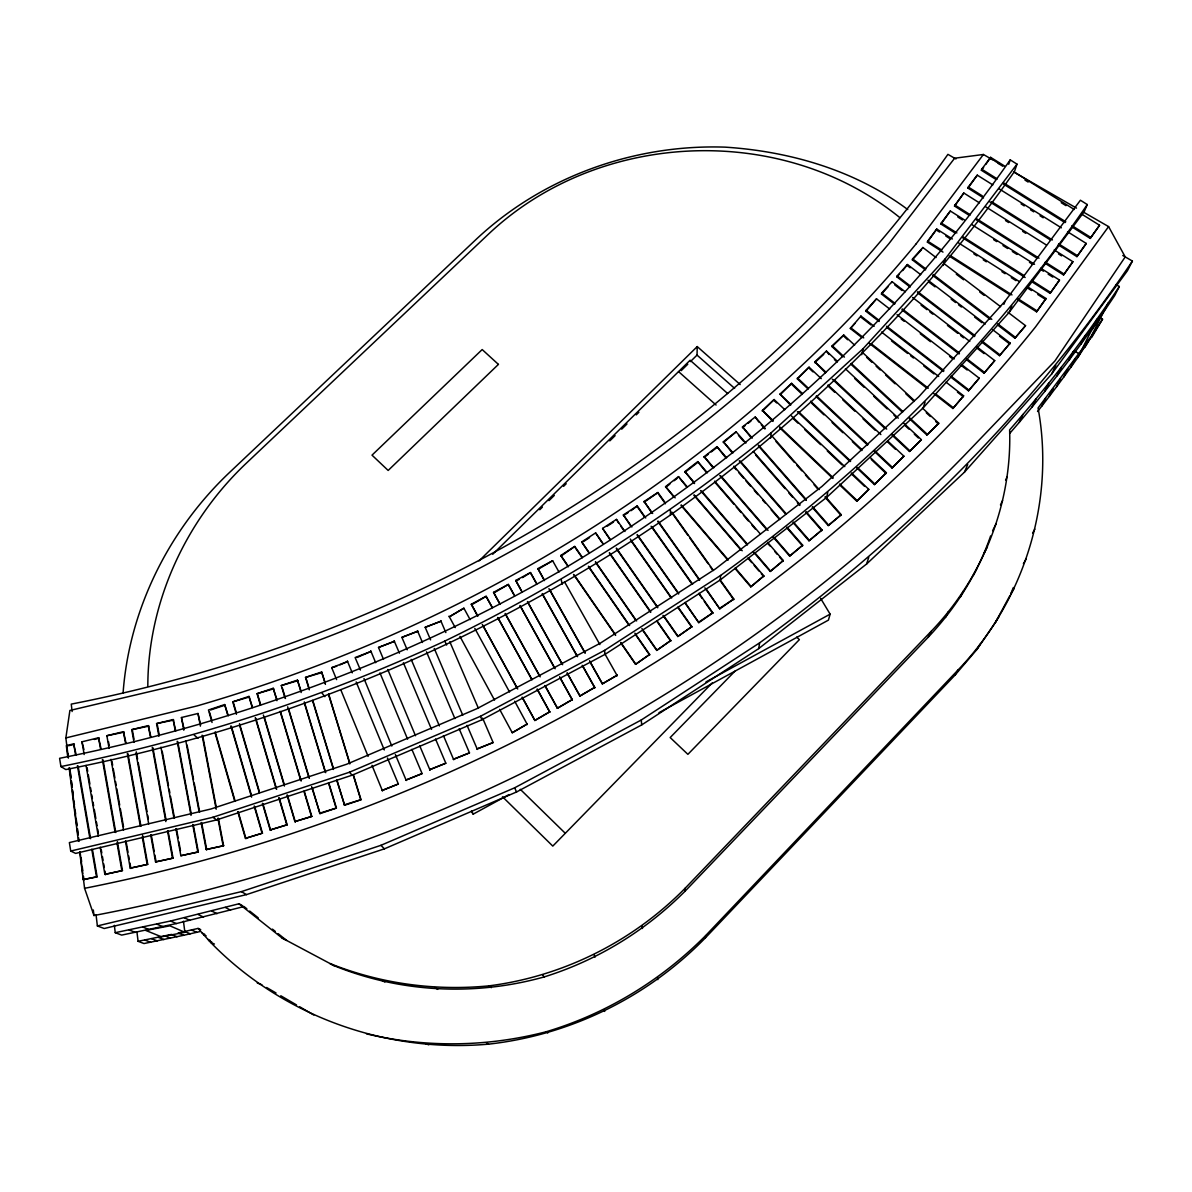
<?xml version="1.0" encoding="UTF-8"?>
<svg xmlns="http://www.w3.org/2000/svg" width="1192" height="1192" viewBox="0 0 1192 1192"><rect width="100%" height="100%" fill="white"/><g stroke="black" fill="none" stroke-linecap="round" stroke-linejoin="round"><path stroke-width="1.5" d="M673.972 497.198L665.568 486.634L678.457 476.621L686.86 487.17M694.504 483.565L684.893 471.615L697.737 461.632L707.377 472.777M690.421 361.593L697.037 355.097L697.231 346.574L740.202 384.569M662.976 615.34L677.786 636.513L691.822 626.664L678.024 607.026M685.206 888.174C632.833 941.471 563.28 976.337 489.107 985.844C435.065 991.133 380.516 983.713 330.05 963.568L334.043 965.669C400.587 992.698 475.146 996.229 544.208 976.918C597.52 960.275 645.736 930.654 685.132 891.124L685.206 888.174L931.041 631.462C982.491 578.09 1012.127 504.186 1009.624 429.91C1049.273 384.569 1086.046 336.71 1119.333 286.512L1116.129 284.65M706.141 472.166L697.737 461.632M712.563 467.175L704.159 456.655L716.973 446.702L726.628 457.803M698.989 593.258L712.831 612.822L698.81 622.671L685.013 602.422M725.362 457.221L716.973 446.702M731.873 452.379L723.365 441.74L736.12 431.832L745.939 443.037M720.296 579.908L720.624 575.438C862.516 473.328 988.377 348.988 1087.283 204.562L1080.414 200.226L1005.109 301.114L918.823 396.772L822.063 486.336L715.558 568.837L600.142 643.278L476.83 708.718L346.708 764.221L210.999 808.981L69.374 842.58L70.73 851.043L75.617 853.398L216.631 819.917L352.102 775.202L482 719.73L605.104 654.319L720.296 579.908L826.607 497.437L923.174 407.887L1009.281 312.244L1084.213 211.625L1087.283 204.562M719.894 579.521L733.78 599.025L719.774 608.859L705.962 588.669M736.12 431.832L723.306 442.56M751.005 437.494L742.497 426.885L755.221 417.006L765.055 428.166M123.074 693.148C129.123 609.648 168.772 530.038 229.356 472.628L477.277 238.296C543.835 176.416 634.71 144.038 725.287 147.152C790.117 151.369 855.26 170.367 907.753 209.554M755.221 417.006L758.812 422.013M772.952 421.387L762.403 410.391L774.115 399.543L784.783 409.675M762.299 411.24L774.115 399.543M735.166 568.644L750.751 586.866L763.848 575.915L748.203 557.737M200.062 931.548L183.628 935.288L178.159 932.963L198.095 928.419L210.597 942.38C282.489 1016.225 386.148 1053.251 488.556 1044.147C570.596 1035.043 647.778 996.914 705.366 937.881L705.679 935.556L958.07 669.949C1023.943 601.483 1055.367 501.683 1038.053 407.977L1082.038 349.211M770.568 438.164L771.284 432.681L863.157 348.63L945.286 258.768L1016.999 164.138L1010.22 159.862C892.227 329.23 734.466 468.337 556.977 572.801C402.538 661.158 234.049 723.529 59.6 758.306L60.926 766.56L65.828 769.57C282.012 726.777 489.212 640.536 670.455 514.959C803.17 420.448 921.163 305.271 1014.481 171.454L1016.999 164.138M802.454 393.554L791.622 383.332L779.955 394.135L790.654 405.235M68.376 758.112L65.858 737.937L69.896 710.462L195.652 680.781A1206.677 982.461 -18.5 0 0 889.008 243.511L954.613 158.223L983.415 154.483L991.431 159.102M781.133 393.792L791.622 383.332M750.751 586.866L763.848 575.915M808.131 389.009L797.314 378.818L809.07 367.181L821.258 378.624M753.404 551.926L770.226 571.46L783.293 560.538L767.633 542.42M96.06 914.845L97.371 925.931L104.196 928.508L246.506 894.611L384.405 848.838L516.553 791.98L641.698 724.915L758.708 648.597L759.647 642.831C904.326 537.667 1032.302 409.571 1132.4 261.063L1122.775 255.49M797.314 378.818L809.07 367.181M825.534 372.843L814.866 361.802L826.443 351.074L837.291 361.206M770.226 571.46L783.293 560.538M826.443 351.074L828.976 354.516M772.774 536.653L789.64 556.113L802.678 545.206L786.988 527.162M842.878 356.736L832.046 346.634L832.225 345.725L843.757 335.041L854.604 345.129M832.046 346.634L843.757 335.041M789.64 556.113L802.678 545.206M862.039 337.664L850.328 328.53L860.937 316.059L874.138 326.325M793.067 522.558L808.981 540.81L822.003 529.918L806.06 511.696M860.937 316.059L860.728 317.012L870.994 324.969M879.115 321.482L865.928 311.261L866.137 310.307L876.522 298.82L889.724 309.026M826.607 497.437L827.769 492.356M861.741 354.695L863.157 348.63M808.981 540.81L822.003 529.918M876.522 298.82L865.928 311.261M894.656 304.228L881.469 294.051L881.693 293.083L892.033 281.64L905.235 291.787M812.318 507.39L828.246 525.568L841.254 514.691L825.281 496.543M891.795 282.623L892.033 281.64M910.122 287.034L896.935 276.916L897.189 275.933L907.484 264.535L920.686 274.637M828.246 525.568L841.254 514.691M902.657 270.599L907.484 264.535M925.543 269.928L912.357 259.856L912.61 258.858L922.861 247.504L936.063 257.561M922.593 248.517L922.861 247.504M942.991 252.108L927.406 242.155L927.674 241.142L936.763 229.058L952.363 238.981M839.526 484.772L856.824 501.251L868.804 489.376L851.461 472.926M927.406 242.155L936.763 229.058M955.016 232.962L940.995 224.066L941.278 223.023L950.322 210.999L964.358 219.879M820.588 598.295L830.124 614.148L828.425 620.123L658.952 712.682M868.804 489.376L856.824 501.251M950.322 210.999L940.995 224.066M968.53 214.918L954.509 206.052L963.821 193.03L979.407 202.849M856.869 467.964L874.436 484.593L886.386 472.747L870.145 457.415M963.821 193.03L954.509 206.052M943.259 265.458L945.286 258.768M983.534 197.917L967.978 188.127L968.306 187.055L977.261 175.149L992.832 184.909M977.261 175.149L967.978 188.127M874.436 484.593L886.386 472.747M995.573 179.172L981.388 170.292L981.716 169.204L990.627 157.344L1004.841 166.195M874.407 451.44L891.988 468.009L903.909 456.178L887.653 440.921M985.829 164.362L990.627 157.344M758.708 648.597L866.599 564.01L868.759 557.32M903.909 456.178L891.988 468.009M923.174 407.887L925.067 402.166M891.869 434.991L909.466 451.47L921.371 439.669L903.745 423.22M1008.745 164.273L1010.22 159.862M921.371 439.669L909.466 451.47M909.273 418.601L926.884 435.005L938.76 423.235L922.474 408.111M926.884 435.005L938.76 423.235M933.843 393.643L952.9 408.498L963.628 395.833L946.031 382.155M685.132 891.124L928.225 637.198C955.597 608.129 977.604 573.769 990.627 535.923M952.9 408.498L963.628 395.833M950.918 377.179L968.5 390.812L979.213 378.177L961.601 364.573M1003.873 304.332L1005.109 301.114M979.213 378.177L968.5 390.812M966.444 359.626L984.041 373.2L994.724 360.595L977.112 347.066M1009.281 312.244L1011.814 305.867M994.724 360.595L984.041 373.2M981.925 342.164L999.507 355.663L1010.16 343.087L992.563 329.618M1013.379 587.507L1010.578 594.346L1014.154 588.416M999.507 355.663L1010.16 343.087M997.332 324.76L1014.913 338.2L1025.537 325.654L1007.94 312.259M1025.537 325.654L1014.913 338.2M866.599 564.01L964.462 472.166L967.725 464.493M1017.864 299.863L1036.578 311.812L1046.01 298.522L1027.281 286.601M1036.578 311.812L1046.01 298.522M1031.378 281.461L1050.092 293.336L1059.494 280.075L1040.78 268.23M1059.494 280.075L1050.092 293.336M1044.848 263.134L1063.532 274.935L1072.904 261.719L1054.205 249.947M1072.904 261.719L1063.532 274.935M1058.243 244.881L1076.912 256.623L1086.255 243.451L1067.57 231.74M1086.255 243.451L1076.912 256.623M1072.874 227.538L1090.233 238.4L1099.56 225.258L1082.187 214.426M1099.56 225.258L1090.233 238.4M1009.624 433.515L1019.205 422.415L1022.93 414.488M1019.205 422.415L1032.093 407.008L1035.967 398.918M964.462 472.166L1051.612 374.079L1055.814 365.393M1032.093 407.008L1044.728 391.468L1048.722 383.228M928.225 637.198L931.041 631.462M1005.586 480.033L1007.017 477.113M1037.547 411.538L1041.838 406.055L1045.652 398.307M1044.728 391.468L1057.081 375.808L1061.208 367.419M1041.838 406.055L1049.258 396.429L1053.147 388.577M1057.081 375.808L1069.149 360.014L1073.396 351.461M1049.258 396.429L1056.574 386.744L1060.522 378.803M1056.574 386.744L1063.785 377.015L1067.808 368.984M1000.475 504.857L1002.606 500.61M1069.149 360.014L1080.95 344.101L1085.316 335.399M1063.785 377.015L1070.878 367.24L1074.975 359.12M945.45 617.516L948.459 611.585M1070.878 367.24L1077.881 357.421L1090.978 331.391L1102.838 313.496L1091.053 336.576L1079.505 354.024L1074.797 351.238M1080.95 344.101L1092.453 328.083L1096.938 319.218M1077.881 357.421L1102.54 319.203L1099.367 317.34M1092.453 328.083L1103.688 311.931L1108.277 302.917M992.608 530.708L996.095 523.854M1084.765 347.557L1095.821 329.26M1102.54 319.203L1091.529 337.649M1119.333 286.512L1114.624 295.676L1103.688 311.931M1132.4 261.063L1127.409 270.778L1051.612 374.079M960.484 596.894L963.643 590.725M984.041 553.341L987.453 546.726M973.342 575.438L976.635 569.061M705.366 937.881L955.06 675.059L976.918 649.491L995.409 622.492L1009.743 595.911M1032.615 533.048L1034.865 529.144M955.06 675.059L958.07 669.949M1023.392 563.756L1026.148 559.093M976.918 649.491L980.152 644.112M995.409 622.492L998.836 616.845M1083.036 347.796L1088.981 339.258M1108.59 226.599L1035.565 326.876A1388.769 1130.329 -18.9 0 1 84.587 888.323L93.974 915.531A1389.991 1136.08 -18.8 0 0 963.106 456.76L1054.86 361.027L1125.218 256.906L1108.59 226.599L1082.902 211.804M981.388 170.292L983.609 167.327M916.276 243.704L983.415 154.483M850.328 328.53L854.947 323.405M881.469 294.051L888.353 286.423M896.935 276.916L899.23 274.384M912.357 259.856L921.446 249.784M712.25 682.897L552.79 846.096L502.502 796.763M734.957 671.156L670.172 737.55L687.888 754.342L799.385 639.627L796.658 637.124M479.02 560.91L697.231 346.574M492.728 554.265L690.123 360.222L727.656 393.524M539.767 509.729L542.405 507.122M549.02 500.625L554.31 495.425M563.563 486.336L566.2 483.743M609.812 440.861L615.102 435.661M621.702 429.165L626.992 423.965M636.245 414.876L638.882 412.268M681.168 370.682L687.784 364.186M814.702 362.696L823.702 354.367M366.48 1033.851C425.708 1047.932 487.394 1047.008 546.294 1031.721C606.698 1013.602 661.322 980.316 705.679 935.556M665.583 487.394L669.874 484.056M674.165 480.719L677.026 478.499M684.878 472.39L697.722 462.422M704.129 457.445L708.391 454.137M711.237 451.932L716.928 447.522M742.422 427.704L745.253 425.514M748.069 423.324L750.9 421.134M60.926 766.56C193.327 739.785 322.212 697.886 444.795 641.087C561.313 584.452 671.17 514.959 771.284 432.681M649.625 654.468L635.559 664.331L649.625 654.468L634.859 633.161M670.753 640.536L656.703 650.4L670.753 640.536L657.001 620.838M677.786 636.513L691.822 626.664M698.825 622.045L712.831 612.822M719.819 608.218L733.78 599.025M97.371 925.931L241.38 891.631L380.933 845.322L514.646 787.808L641.266 719.998L759.647 642.831M568.286 566.841L560.791 555.487L574.753 546.443L582.128 557.081M589.206 553.252L581.711 541.928L595.627 532.899L603.033 543.507M610.081 539.708L602.586 528.399L616.458 519.399L624.951 531.483M630.881 526.193L623.386 514.914L637.228 505.944L645.736 517.984M651.622 512.724L644.127 501.459L657.924 492.519L665.404 503.024M560.94 556.172L574.753 546.443M583.38 541.63L589.548 537.622M607.294 526.119L613.448 522.126M623.446 515.644L628.05 512.649M631.119 510.668L637.228 505.944M644.172 502.204L657.924 492.519M70.73 851.043L212.891 817.28L349.48 772.222L480.421 716.303L604.523 650.4L720.624 575.438M705.992 681.928L830.124 614.148M471.6 811.603L473.179 814.151L509.029 794.572M549.721 711.803L534.85 720.475L549.721 711.803L537.19 689.036M572.264 699.585L557.394 708.242L572.264 699.585L559.659 676.877M594.733 687.382L579.878 696.053L594.733 687.382L582.977 666.358M602.303 683.88L617.158 675.223L602.303 683.88L590.547 662.901M512.262 732.737L527.147 724.051L512.262 732.737L499.627 709.344M449.28 616.785L463.882 608.203L470.125 619.631M477.798 616.264L471.302 604.24L486.142 596.298L492.415 607.682M500.044 604.344L493.548 592.335L508.358 584.423L514.661 595.777M521.351 590.845L515.749 580.459L530.514 572.562L536.847 583.886M544.401 580.593L537.905 568.614L552.641 560.732L558.988 572.026M450.77 615.996L463.882 608.203M471.555 604.865L486.142 596.298M493.771 592.99L508.358 584.423M515.942 581.13L519.22 579.372M522.498 577.613L530.514 572.562M538.069 569.299L552.641 560.732M398.352 783.978L382.125 790.475L398.352 783.978L387.445 757.993M422.102 773.593L405.936 780.075L422.102 773.593L411.866 749.351M445.823 763.223L429.716 769.674L445.823 763.223L435.542 739.025M469.484 752.867L453.437 759.304L469.484 752.867L459.158 728.729M493.13 742.542L477.128 748.948L493.13 742.542L482.611 718.106M336.606 679.619L331.704 667.669L347.706 661.5L339.914 664.868M360.446 670.023L355.127 657.552L371.099 651.398L357.064 657.462M378.52 647.45L394.433 641.326L378.52 647.45L383.496 659.34M401.883 637.362L417.722 631.268L401.883 637.362L407.202 649.804M425.186 627.305L440.98 621.211L425.186 627.305L430.595 639.895M336.785 666.209L331.704 667.669M245.448 838.363L262.449 833.148L245.448 838.363L237.744 811.618M270.182 829.975L287.138 824.775L270.182 829.975L262.389 803.274M294.886 821.586L311.782 816.416L294.886 821.586L287.004 794.945M319.56 813.227L336.412 808.057L319.992 813.629L311.589 786.631M344.22 804.868L361.012 799.713L344.607 805.271L336.695 780.089M212.057 722.486L208.466 710L224.677 704.561L228.313 715.751M236.403 714.306L232.768 701.85L248.964 696.411L252.6 707.586M260.199 704.353L257.055 693.684L273.221 688.261L276.872 699.436M285.022 697.961L281.297 685.549L297.449 680.125L301.099 691.285M309.279 689.81L305.51 677.414L321.646 671.99L325.312 683.15M210.641 709.97L223.589 705.619M232.768 701.85L249.471 696.933M257.055 693.684L273.698 688.797M297.896 680.677L281.297 685.549M305.51 677.414L322.064 672.556M114.358 925.32L115.237 932.68L170.575 920.999L238.981 903.774L242.736 905.846M115.237 932.68L121.659 935.109L176.371 923.562L243.988 906.531L246.833 908.796M67.706 756.637L66.32 745.626L73.681 743.838L76.258 755.192M84.17 754.521L81.965 741.811L98.564 737.759L101.156 749.112M109.098 748.427L106.863 735.732L123.446 731.679L126.039 743.033M134.011 742.348L131.731 729.668L148.3 725.615L150.907 736.969M158.923 736.269L156.584 723.589L173.153 719.551L175.775 730.89M183.806 730.189L181.437 717.524L197.991 713.486L200.643 724.974M68.51 745.745L74.396 744.315M94.272 739.457L99.249 738.235M124.102 732.171L106.863 735.732M131.731 729.668L148.925 726.107M156.584 723.589L173.749 720.057M100.173 847.139L104.881 874.392L122.448 870.577L117.367 841.567M125.428 840.956L130.226 868.163L147.748 864.349L142.563 835.383M150.669 834.758L155.556 861.935L173.049 858.136L168.087 831.018M175.88 828.574L180.871 855.722L198.334 851.937L193.283 824.834M206.186 849.509L223.589 845.724L206.186 849.509L201.09 822.391M104.881 874.392L122.448 870.577M130.226 868.163L147.748 864.349M155.556 861.935L173.049 858.136M198.334 851.937L180.871 855.722M65.858 737.937L197.023 705.932A1253.954 1017.73 -18.7 0 0 916.261 243.704M79.73 852.057L83.202 879.592L97.133 876.791L92.454 849.568M83.202 879.592L97.133 876.791M136.961 932.144L138.093 941.308L144.008 943.543L183.628 935.288M138.093 941.308L171.499 934.439L177.042 936.748M184.894 932.308L161.486 936.808L145.782 930.46L169.89 925.826L184.894 932.308L183.449 921.237M257.263 982.968L261.912 984.771M144.783 940.011L150.624 942.261M129.123 929.939L135.381 932.397M151.473 938.655L157.24 940.92M158.163 937.284L163.855 939.564M425.917 1043.715L428.733 1044.848M142.965 927.078L149.075 929.581M164.839 935.869L170.456 938.164M156.793 924.098L162.738 926.631M184.82 931.473L190.213 933.813M210.597 942.38L214.441 944.049M209.166 940.861L211.729 941.978M207.736 939.326L210.314 940.458M191.45 929.954L196.784 932.323M170.575 920.999L176.371 923.562M203.534 934.692L206.127 935.839M202.163 933.127L204.756 934.29M198.095 928.419L200.718 929.611M184.328 917.795L189.96 920.388M198.051 914.458L203.519 917.095M211.729 911.016L217.048 913.683M238.981 903.774L282.132 938.059L286.676 940.443L278.138 933.664M225.377 907.455L230.533 910.167M486.41 1043L488.556 1044.147M282.132 938.059L334.043 965.669M381.41 980.122L384.837 982.029M994.649 160.95L999.462 163.721M1013.9 172.05L1076.495 208.108M955.939 158.983L947.923 154.349C743.316 444.542 417.185 636.424 71.252 704.114L72.131 711.52M241.38 891.631L246.506 894.611M266.635 987.512L276.067 993.011M280.791 995.767L296.51 1004.931M299.669 1006.763L313.824 1015.018M1014.303 172.11L1074.29 209.509M990.284 158.432L993.443 160.399M998.166 163.364L1002.904 166.314M1024.971 180.081L1028.13 182.048M1061.238 202.7L1065.961 205.65M981.716 169.204L997.287 178.934M1003.515 182.838L1065.797 221.786M1072.01 225.69L1090.695 237.372M1003.47 184.104L1064.992 222.606M999.06 188.798L1061.342 227.836M1021.097 203.921L1024.256 205.903M1030.573 209.852L1033.732 211.833M1040.035 215.782L1043.194 217.763M968.306 187.055L982.327 195.875M991.669 201.746L1052.432 239.95M1058.675 243.868L1077.359 255.624M989.762 201.835L1050.465 239.994M985.635 206.767L1046.412 245.03M1005.527 220.565L1008.641 222.531M1022.647 231.352L1025.761 233.304M1058.451 253.896L1061.565 255.863M954.822 205.009L970.422 214.858M976.65 218.792L1039.022 258.187M1045.265 262.121L1063.964 273.951M976.322 219.835L1037.055 258.202M972.151 224.811L1034.537 264.281M957.802 216.974L962.48 219.939M993.636 239.652L996.75 241.618M1002.979 245.567L1007.657 248.517M1012.321 251.482L1016.999 254.432M1029.456 262.329L1032.57 264.296M1040.363 269.228L1043.477 271.195M1048.155 274.16L1052.819 277.11M941.278 223.023L956.893 232.932M963.136 236.895L1023.988 275.516M1031.78 280.478L1050.51 292.353M962.808 237.923L1025.15 277.498M958.606 242.945L1019.473 281.64M936.465 230.086L939.579 232.067M945.822 236.031L950.501 239.011M973.879 253.881L976.993 255.863M983.236 259.826L986.35 261.808M1001.936 271.716L1005.065 273.698M1011.293 277.676L1015.971 280.642M1026.878 287.585L1031.557 290.565M1037.8 294.528L1045.593 299.475M927.674 241.142L941.74 250.096M951.097 256.071L1012.008 294.916M1018.251 298.909L1036.995 310.859M949.234 256.086L1010.071 294.886M434.901 987.557L437.717 989.39M81.965 741.811L83.932 749.544M899.886 217.659C781.714 121.852 598.16 130.002 487.99 234.6L246.193 463.33C185.579 520.68 147.868 602.556 147.823 686.354M212.891 817.28L216.631 819.917M943.394 263.134L1000.595 306.672M956.282 274.175L963.613 279.748M979.72 292.025L984.115 295.363M912.61 258.858L925.812 268.93M933.157 274.532L991.818 319.352M997.689 323.822L1015.286 337.276M932.859 275.516L990.001 319.173M928.017 280.254L985.218 324.015M907.216 265.533L910.152 267.768M929.194 282.355L935.064 286.84M951.171 299.162L955.567 302.53M958.502 304.765L961.437 307.014M974.624 317.102L981.94 322.704M999.522 336.159L1009.773 344.011M897.189 275.933L910.39 286.065M917.721 291.697L974.937 335.608M982.268 341.24L999.864 354.754M917.453 292.666L974.594 336.531M912.565 297.434L969.781 341.419M894.715 284.873L902.046 290.505M921.088 305.152L926.959 309.667M929.879 311.917L932.814 314.166M947.461 325.431L957.727 333.328M960.648 335.578L963.583 337.828M976.769 347.975L984.1 353.607M881.693 293.083L894.894 303.275M902.24 308.922L959.441 353.07M966.787 358.732L984.383 372.306M901.986 309.875L959.128 353.979M897.054 314.688L954.271 358.911M901.197 319.024L904.132 321.289M920.254 333.76L930.505 341.687M949.562 356.408L952.482 358.673M961.274 365.467L967.144 369.997M866.137 310.307L879.338 320.544M886.684 326.236L943.885 370.608M951.231 376.285L968.828 389.948M886.446 327.159L943.587 371.487M881.484 332.017L938.7 376.463M891.497 340.912L907.619 353.443M910.554 355.708L913.489 357.987M923.74 365.959L933.992 373.93M957.444 392.138L963.3 396.698M850.522 327.606L863.723 337.887M871.054 343.609L928.27 388.205M935.601 393.926L953.213 407.649M869.37 343.385L926.527 387.936M249.679 911.061L258.217 917.84M272.447 929.134L275.292 931.399M489.107 985.844L491.298 987.691M194.132 735.047L197.976 738.295M181.437 717.524L184.06 728.878M546.294 1031.721L547.769 1032.987M697.037 355.097L734.615 388.383M678.546 371.591L716.064 405.012M862.755 352.683L914.324 400.557M843.563 335.965L847.631 339.75M866.614 357.362L872.037 362.398M876.105 366.168L880.173 369.952M885.582 374.988L895.073 383.794M905.92 393.867L914.055 401.406M926.258 412.745L930.326 416.515M935.75 421.551L938.447 424.069M832.225 345.725L844.428 357.093M851.207 363.426L902.761 411.434M909.541 417.751L927.167 434.186M851.013 364.32L902.493 412.283M845.426 368.805L898.306 418.154M834.4 359.567L837.112 362.1M854.724 378.535L864.2 387.385M873.676 396.236L887.221 408.886M894 415.203L896.712 417.736M904.832 425.32L908.9 429.105M914.309 434.171L918.376 437.956M814.866 361.802L825.713 371.964M833.834 379.577L886.699 429.09M892.123 434.171L909.734 450.665M832.314 379.19L885.105 428.643M828.038 384.971L880.873 434.558M808.921 368.06L812.974 371.874M827.859 385.85L834.623 392.198M842.744 399.812L854.932 411.255M863.053 418.869L875.226 430.297M887.414 441.74L895.535 449.354M797.448 377.939L808.28 388.145M816.401 395.789L867.865 444.258M874.63 450.636L892.242 467.219M816.237 396.653L867.642 445.078M810.575 401.212L862.025 449.757M791.488 384.197L802.305 394.418M811.782 403.343L823.94 414.831M832.061 422.49L842.878 432.696M852.34 441.621L861.801 450.561M871.278 459.486L886.148 473.522M779.955 394.135L790.624 404.237M798.625 411.821L850.656 461.095M857.331 467.413L874.675 483.833M797.403 411.642L850.119 461.557M791.443 415.993L844.8 466.608M773.995 400.408L776.663 402.926M792.65 418.094L797.984 423.16M804.645 429.478L820.617 444.646M827.278 450.963L841.939 464.865M851.267 473.716L864.587 486.351M762.403 410.391L773.072 420.553M779.732 426.9L833.044 477.664M839.704 484.012L857.033 500.506M779.613 427.719L832.865 478.439M520.278 789.313L565.291 833.297M380.933 845.322L384.405 848.838M772.431 436.54L819.142 489.569M761.271 424.814L764.951 428.986M776.007 441.532L794.423 462.451M796.867 465.238L801.784 470.81M805.464 474.997L809.144 479.184M814.062 484.757L817.742 488.943M825.102 497.302L841.075 515.421M349.48 772.222L352.102 775.202M742.497 426.885L752.316 438.075M758.455 445.078L806.328 499.642M812.467 506.645L828.425 524.838M758.365 445.882L806.179 500.402M753.299 451.455L799.921 504.693M738.504 435.452L743.406 441.055M755.668 455.046L785.081 488.645M788.746 492.847L792.427 497.049M797.329 502.637L799.772 505.438M805.911 512.441L821.839 530.634M723.365 441.74L733.02 452.826M740.277 461.14L786.184 513.782M793.425 522.096L809.13 540.095M739.219 460.797L785.722 514.139M733.87 466.132L779.747 518.848M733.81 466.921L736.209 469.693M738.623 472.464L743.45 478.007M745.864 480.778L750.692 486.321M754.298 490.478L757.918 494.635M762.746 500.178L765.16 502.95M771.179 509.878L779.628 519.578M786.854 527.892L802.544 545.906M704.159 456.655L713.799 467.785M721.041 476.13L768.065 530.38M774.085 537.339L789.76 555.412M719.789 475.519L766.754 529.71M714.619 481.136L760.407 534.061M714.574 481.911L733.825 504.171M736.239 506.958L741.052 512.515M743.45 515.302L748.263 520.874M751.884 525.046L755.49 529.218M767.529 543.135L769.928 545.906M774.755 551.479L777.154 554.265M779.568 557.051L783.174 561.223M684.893 471.615L694.519 482.79M701.745 491.164L747.473 544.252M754.685 552.626L770.33 570.789M700.509 490.538L747.384 544.953M678.457 476.621L686.875 486.41M694.087 494.799L742.199 550.749M694.072 495.544L740.917 550.034M748.129 558.422L751.735 562.609M754.134 565.41L758.946 570.998M761.345 573.799L763.744 576.585M665.568 486.634L675.164 497.854M681.183 504.857L728.014 559.555M735.226 567.973L750.841 586.196M681.168 505.602L727.954 560.24M542.643 974.937L544.208 976.918M322.049 693.103L324.865 696.664M671.811 512.024L713.472 570.521M657.954 493.279L665.419 503.769M671.826 512.754L687.829 535.238M689.959 538.233L708.108 563.697M710.238 566.707L712.369 569.702M719.834 580.191L733.706 599.665M644.127 501.459L652.665 513.484M657.984 521.008L699.57 579.655M658.014 521.738L699.54 580.31M704.859 587.82L719.774 608.859M652.128 527.013L692.597 584.214M637.273 506.689L644.708 517.209M651.1 526.238L691.509 583.38M698.959 593.899L702.148 598.414M704.278 601.424L712.786 613.448M623.386 514.914L631.879 526.983M637.198 534.523L678.635 593.378M637.243 535.238L678.635 594.018M685.013 603.063L698.81 622.671M630.255 539.037L671.647 597.952M618.648 523.154L616.458 519.399M620.764 526.164L623.952 530.693M631.373 541.257L670.604 597.088M678.024 607.652L691.807 627.275M602.586 528.399L609.991 538.993M616.353 548.082L657.656 607.145M664.019 616.219L677.786 635.917M616.428 548.782L657.686 607.771M609.395 552.611L650.653 611.734M602.064 542.703L595.627 532.899M609.47 553.297L650.683 612.36M657.03 621.449L670.768 641.147M581.711 541.928L589.101 552.552M595.449 561.67L636.617 620.943M641.892 628.542L656.688 649.819M595.538 562.356L635.619 620.049M642.995 630.672L656.703 650.4M588.461 566.215L629.6 625.562M574.872 547.143L582.247 557.782M588.565 566.9L628.601 624.653M635.977 635.291L649.67 655.049M560.791 555.487L568.167 566.155M574.484 575.304L615.519 634.785M620.779 642.413L635.515 663.765M573.546 574.455L615.593 635.396M620.853 643.01L635.559 664.331M564.442 581.696L599.889 644.589M604.523 653.231L617.232 675.775M537.905 568.614L544.237 579.923M549.676 589.623L585.004 652.635M589.533 660.711L602.213 683.329M548.916 588.654L585.108 653.216M542.285 593.586L577.554 656.658M530.693 573.233L536.117 582.933M542.434 594.242L576.764 655.615M582.188 665.315L594.838 687.933M515.749 580.459L522.066 591.813M527.475 601.528L562.624 664.719M567.139 672.824L579.759 695.517M527.654 602.169L561.864 663.676M567.273 673.391L579.878 696.053M520.055 605.506L555.159 668.757M508.552 585.078L513.946 594.793M520.248 606.132L554.399 667.714M559.793 677.428L572.383 700.106M493.548 592.335L499.835 603.718M505.214 613.463L540.2 676.847M545.578 686.592L557.245 707.72M505.423 614.089L539.469 675.775M544.848 685.519L557.394 708.242M497.794 617.456L531.811 679.261M486.366 596.939L491.73 606.698M498.003 618.067L531.99 679.827M537.354 689.572L549.885 712.324M603.897 1009.922L604.716 1011.442M471.302 604.24L477.56 615.653M482.909 625.428L517.715 689.006M522.185 697.141L534.687 719.968M482.253 624.414L517.015 687.918M522.364 697.678L534.85 720.475M474.818 628.393L509.52 691.956M514.676 701.209L527.326 724.557M449.012 616.16L455.225 627.603M459.918 636.379L494.516 700.077M471.436 810.873L473.179 814.151M444.795 641.087L446.627 645.051M480.421 716.303L482 719.73M514.646 787.808L516.553 791.98M594.093 954.926L595.061 957.131M440.712 620.6L445.853 632.58M449.801 641.728L478.439 708.361M434.26 648.448L462.764 715.2M467.026 725.302L477.366 749.425M417.423 630.657L422.46 642.488M426.483 651.815L454.912 718.612M411.18 659.385L439.401 725.928M443.424 735.598L453.72 759.766M394.09 640.73L399.424 653.171M403.388 662.767L431.549 729.355M387.772 669.517L415.501 735.732M419.763 745.909L430.014 770.121M370.727 650.817L375.689 662.707M379.95 672.899L407.604 739.159M363.977 678.531L391.825 746.043M395.357 754.551L406.263 780.507M347.319 660.919L352.251 672.839M356.155 681.913L384.286 749.947M340.808 689.84L368.119 756.369M371.993 765.353L382.483 790.907M328.56 693.744L349.658 762.627M353.443 774.994L361.012 799.713M321.646 671.99L325.431 684.372M328.679 694.981L349.807 763.938M353.055 774.547L360.625 799.296M305.957 677.965L309.175 688.574M312.93 700.956L333.343 768.14M337.098 780.522L344.607 805.271M312.498 700.419L333.462 769.466M304.318 701.909L325.714 772.669M328.918 783.293L336.412 808.057M297.449 680.125L301.189 692.522M304.407 703.146L325.297 772.222M328.5 782.861L335.995 807.654M282.295 687.858L285.484 698.482M288.673 709.121L309.384 778.197M312.557 788.821L319.992 813.629M287.674 706.826L308.937 777.765M280.567 711.847L301.204 780.969M304.377 791.592L311.782 816.416M273.221 688.261L276.916 700.687M280.105 711.326L300.757 780.522M303.93 791.175L311.35 816.013M257.546 694.221L260.69 704.874M264.371 717.286L284.322 784.723M287.481 795.362L295.348 821.988M263.358 715.006L284.381 786.064M255.744 718.24L276.663 789.268M279.286 798.133L287.138 824.775M248.964 696.411L252.093 707.065M255.237 717.733L276.186 788.836M278.809 797.716L286.661 824.387M233.304 702.371L236.418 713.025M239.532 723.693L259.26 791.25M262.896 803.691L270.673 830.347M239.532 724.974L259.275 792.606M231.412 726.42L251.587 795.794M254.686 806.462L262.449 833.148M224.677 704.561L227.776 715.245M230.89 725.928L251.587 797.15M254.179 806.06L261.942 832.761M209.539 712.294L211.595 719.417M215.186 731.888L235.196 801.337M238.281 812.02L245.969 838.721M215.141 733.184L234.66 800.92M561.253 579.789L562.162 584.214M202.729 735.956L216.288 807.312M218.374 818.278L223.589 845.724M197.991 713.486L200.39 726.137M202.104 735.166L216.184 809.234M217.898 818.263L223.038 845.366M187.099 745.119L193.536 779.434M194.221 783.055L199.645 811.946M201.671 822.778L206.752 849.866M185.848 741.037L199.064 811.543M177.787 741.737L191.256 814.002M173.153 719.551L175.179 730.398M177.191 741.26L191.018 815.403M192.702 824.447L197.753 851.58M157.21 724.095L159.206 734.942M162.201 751.213L168.504 785.558M169.175 789.178L169.845 792.799M170.501 796.405L174.494 818.099M176.49 828.962L178.159 837.991M178.815 841.612L180.484 850.656M160.92 747.131L173.883 817.712M152.904 747.816L166.105 820.156M148.3 725.615L150.281 736.477M152.278 747.339L165.822 821.586M167.476 830.63L172.438 857.793M132.372 730.16L134.011 739.204M136.29 751.869L137.601 759.11M138.242 762.731L147.048 811.603M147.704 815.224L148.359 818.844M151.295 835.13L154.23 851.431M154.886 855.051L156.182 862.278M135.977 753.225L148.702 823.896M127.991 753.91L140.954 826.324M123.446 731.679L125.384 742.556M127.335 753.433L140.298 825.952M142.25 836.829L147.108 864.021M108.487 741.662L109.128 745.283M112.018 761.584L112.659 765.219M113.285 768.84L114.894 777.899M115.535 781.52L116.175 785.141M116.816 788.761L119.692 805.077M120.332 808.697L123.521 826.816M126.084 841.314L128.006 852.191M128.647 855.811L129.287 859.432M129.928 863.068L130.882 868.491M111.02 759.319L123.506 830.064M103.063 759.989L115.773 832.508M98.564 737.759L100.471 748.65M102.378 759.542L115.103 832.135M117.01 843.012L121.778 870.234M87.061 767.678L87.701 771.313M88.327 774.934L89.892 784.008M90.517 787.644L91.143 791.264M91.769 794.9L92.395 798.521M93.021 802.156L93.647 805.777M94.287 809.413L95.852 818.472M96.478 822.107L97.103 825.728M97.729 829.364L98.355 832.984M101.186 849.315L101.812 852.951M102.438 856.571L103.063 860.207M103.689 863.827L104.315 867.463M104.941 871.084L105.566 874.719M86.047 765.413L98.295 836.248M78.121 766.083L90.592 838.676M73.681 743.838L75.543 754.73M77.42 765.637L89.877 838.304M91.754 849.211L96.433 876.463M642.071 925.946L642.488 928.479M604.523 650.4L605.104 654.319M67.974 753.433L68.436 757.099M69.821 768.095L70.984 777.258M71.446 780.924L72.131 786.422M72.593 790.087L73.293 795.586M73.978 801.084L74.44 804.749M75.141 810.262L75.603 813.927M76.288 819.426L76.988 824.924M77.45 828.589L78.151 834.087M78.612 837.752L79.074 841.418M81.145 857.912L81.607 861.578M82.308 867.076L82.769 870.741M83.455 876.239L83.917 879.905M69.106 767.648L78.344 841.045M657.552 977.783L657.79 979.645M69.97 770.956L70.894 778.287M71.341 781.967L72.027 787.465M72.489 791.13L76.824 825.996M77.286 829.662L77.972 835.16M80.028 851.669L82.769 873.691M83.216 877.357L84.587 888.368M93.319 909.988L93.974 915.531M641.266 719.998L641.698 724.915M670.381 510.027L670.455 514.959M498.42 364.394L388.16 470.453L372.008 455.15L482.179 349.554L498.42 364.394"/></g></svg>
